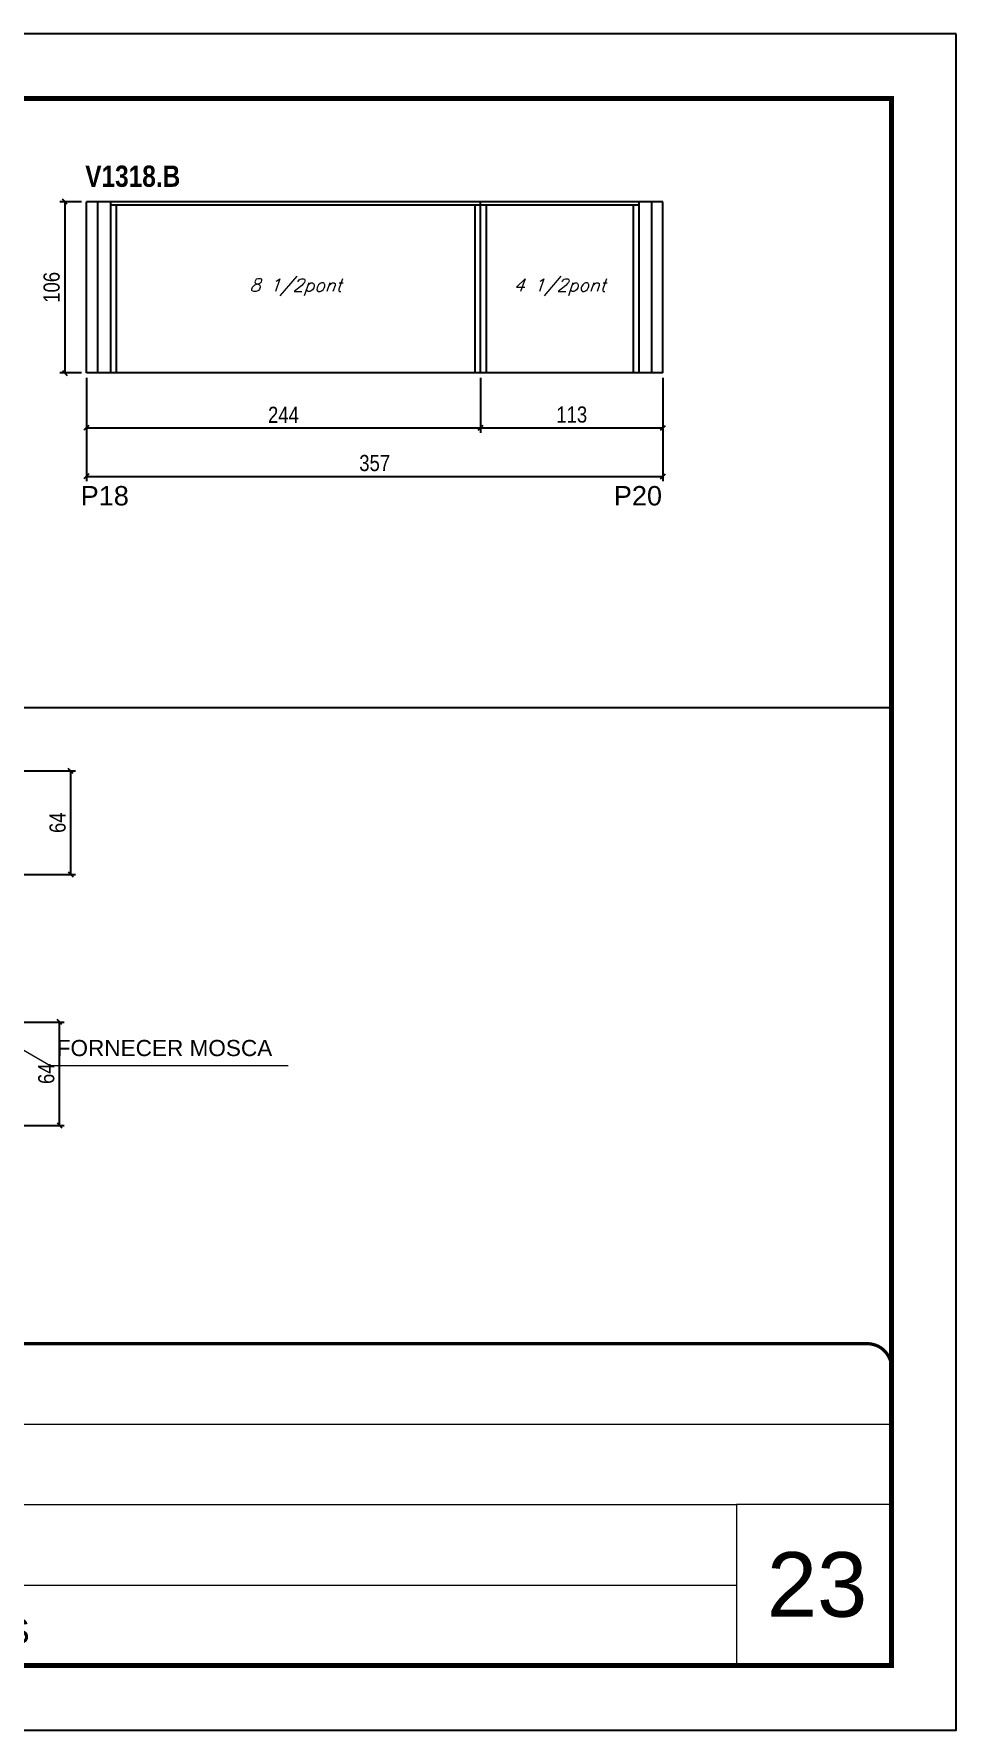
# Model space of a CAD drawing. Extents: x 3309 to 10384, y -2522 to 14608.
# Drawn here: x 7407 to 7978, y 7815 to 8865 of the extents above; entities that cross this region are included whole.
import ezdxf

# ---------------------------------------------------------------- set-up
doc = ezdxf.new("R2010")
doc.units = 0
doc.linetypes.add('CONTINUO', pattern=[0])
doc.linetypes.add('DASHED', pattern=[0.75, 0.5, -0.25])
for name, color, linetype in [('5', 5, 'Continuous'), ('COTA', 241, 'Continuous'), ('NOMENCLATURA', 7, 'Continuous'), ('Painéis', 200, 'Continuous'), ('SARR_2.2x7', 40, 'Continuous'), ('SARR_3.5x7', 81, 'Continuous'), ('texto', 7, 'Continuous')]:
    doc.layers.add(name, color=color, linetype=linetype)
for name, color, linetype, lineweight in [('CARIMBO', 255, 'Continuous', 9), ('Folhas', 255, 'Continuous', 9), ('Hachura', 251, 'Continuous', 9), ('SARRAFO DE PRESSAO', 251, 'DASHED', 9)]:
    doc.layers.add(name, color=color, linetype=linetype, lineweight=lineweight)
doc.layers.add('Laje_Perimetro', color=7, linetype='Continuous', plot=False)
doc.styles.add('ARIAL', font='arial.ttf')
doc.styles.add('COTA TECNICA', font='techl___.ttf', dxfattribs={"height": 10})
doc.styles.add('Romans', font='romans.shx')
doc.styles.get("Standard").update_dxf_attribs({"font": 'arial.ttf'})
doc.styles.add('TECNICA', font='techb___.ttf', dxfattribs={"height": 10})
doc.styles.add('Tecnologia', font='')
doc.styles.get('Tecnologia').set_extended_font_data('Forgotten Futurist')
doc.dimstyles.new('3x', dxfattribs={"dimtxt": 10, "dimasz": 5, "dimexe": 7, "dimexo": 5, "dimgap": 4, "dimtad": 1, "dimdec": 4, "dimlfac": 0.333333, "dimdsep": 46, "dimtxsty": 'Standard', "dimblk": 'DOT', "dimcen": 0.09, "dimclrd": 1, "dimclre": 1, "dimclrt": 2, "dimadec": 0, "dimazin": 2, "dimtfac": 1, "dimtdec": 4, "dimtmove": 0, "dimatfit": 3, "dimldrblk": 'DOT', "dimfxl": 1, "dimtolj": 1, "dimtzin": 0, "dimlwd": 9, "dimlwe": 9, "dimarcsym": 0})
doc.dimstyles.new('PAINEL', dxfattribs={"dimtxt": 10, "dimasz": 3, "dimexe": 3, "dimexo": 3, "dimgap": 3, "dimtad": 1, "dimdec": 1, "dimzin": 12, "dimdsep": 46, "dimtxsty": 'COTA TECNICA', "dimblk1": 'OBLIQUE', "dimblk2": 'OBLIQUE', "dimsah": 1, "dimcen": 0.9, "dimclrd": 4, "dimclre": 4, "dimclrt": 240, "dimadec": 1, "dimazin": 3, "dimtfac": 1, "dimtdec": 1, "dimtmove": 0, "dimatfit": 3, "dimfxl": 1, "dimtolj": 1, "dimtzin": 12, "dimarcsym": 0})

# ---------------------------------------------------------------- blocks, each defined once
blk = doc.blocks.new('9999999999')
at = {"color": 30, "linetype": 'CONTINUO'}
for p, q in [((98564.6, 34230.2), (98564.6, 34429.4)), ((98564.6, 34379.6), (99584, 34379.6)), ((98564.6, 34329.8), (99488, 34329.8)), ((99584, 34329.8), (99488, 34329.8)), ((99488, 34329.8), (99488, 34230.2)), ((98564.6, 34280), (99488, 34280))]:
    blk.add_line(p, q, dxfattribs=at)
at = {"color": 30, "linetype": 'CONTINUO', "const_width": 2}
blk.add_lwpolyline([(99584, 34230.2), (99584, 34414.4, 0.414214), (99569, 34429.4), (98229, 34429.4, 0.414214), (98214, 34414.4), (98214, 34245.2, 0.414214), (98229, 34230.2), (99584, 34230.2)], format="xyb", dxfattribs=at)
at = {"layer": 'Folhas'}
blk.add_lwpolyline([(98139, 34190.2), (99624, 34190.2), (99624, 35240.2), (98139, 35240.2)], close=True, dxfattribs=at)
at = {"layer": 'Folhas', "color": 30, "const_width": 3}
blk.add_lwpolyline([(98214, 34230.2), (99584, 34230.2), (99584, 35200.2), (98214, 35200.2)], close=True, dxfattribs=at)
at = {"color": 7, "linetype": 'Continuous', "ltscale": 5, "style": 'ARIAL'}
for s, height, p in [('SKR', 15.48, (98837.7, 34393.1)), ('LEAF LOEFGREN', 15.483, (98837.7, 34343.3)), ('5°PAVIMENTO', 15.483, (98837.7, 34293.5)), ('NOVA SISTEMAS CONSTRUTIVOS', 11.059, (98263.2, 34267.2)), ('LATERAIS DE VIGAS', 15.483, (98837.7, 34243.7))]:
    blk.add_text(s, height=height, dxfattribs=at).set_placement(p)
at = {"layer": 'Folhas', "color": 7, "style": 'Tecnologia', "width": 1.5}
for s, p in [('CLIENTE:', (98573.7, 34397.2)), ('OBRA:', (98573.7, 34347.3)), ('PAVIMENTO:', (98573.7, 34297.5)), ('PROJETO:', (98573.7, 34247.7))]:
    blk.add_text(s, height=14, dxfattribs=at).set_placement(p)
blk = doc.blocks.new('_Oblique')
at = {"color": 0, "linetype": 'ByBlock', "lineweight": -2}
blk.add_line((-0.5, -0.5), (0.5, 0.5), dxfattribs=at)
blk = doc.blocks.new('*D658')
at = {"layer": 'COTA', "color": 4, "lineweight": -2, "transparency": 16777216}
for p, q in [((7439.4, 8652.1), (7439.4, 8618.1)), ((7683.4, 8652.1), (7683.4, 8618.1)), ((7439.4, 8621.1), (7683.4, 8621.1))]:
    blk.add_line(p, q, dxfattribs=at)
at = {"layer": 'Defpoints', "color": 0, "transparency": 16777216}
for p in [(7439.4, 8655.1), (7683.4, 8655.1), (7683.4, 8621.1)]:
    blk.add_point(p, dxfattribs=at)
at = {"layer": 'COTA', "color": 4, "lineweight": -2, "transparency": 16777216, "xscale": 3, "yscale": 3, "zscale": 3, "rotation": 180}
blk.add_blockref('_Oblique', (7439.4, 8621.1), dxfattribs=at)
at = {"layer": 'COTA', "color": 4, "lineweight": -2, "transparency": 16777216, "xscale": 3, "yscale": 3, "zscale": 3}
blk.add_blockref('_Oblique', (7683.4, 8621.1), dxfattribs=at)
at = {"layer": 'COTA', "color": 240, "transparency": 16777216, "insert": (7561.4, 8629.2), "char_height": 10, "attachment_point": 5, "style": 'COTA TECNICA'}
blk.add_mtext('\\A1;244', dxfattribs=at)
blk = doc.blocks.new('*D659')
at = {"layer": 'COTA', "color": 4, "lineweight": -2, "transparency": 16777216}
for p, q in [((7683.4, 8652.1), (7683.4, 8618.1)), ((7796.4, 8652.1), (7796.4, 8618.1)), ((7683.4, 8621.1), (7796.4, 8621.1))]:
    blk.add_line(p, q, dxfattribs=at)
at = {"layer": 'Defpoints', "color": 0, "transparency": 16777216}
for p in [(7683.4, 8655.1), (7796.4, 8655.1), (7796.4, 8621.1)]:
    blk.add_point(p, dxfattribs=at)
at = {"layer": 'COTA', "color": 4, "lineweight": -2, "transparency": 16777216, "xscale": 3, "yscale": 3, "zscale": 3, "rotation": 180}
blk.add_blockref('_Oblique', (7683.4, 8621.1), dxfattribs=at)
at = {"layer": 'COTA', "color": 4, "lineweight": -2, "transparency": 16777216, "xscale": 3, "yscale": 3, "zscale": 3}
blk.add_blockref('_Oblique', (7796.4, 8621.1), dxfattribs=at)
at = {"layer": 'COTA', "color": 240, "transparency": 16777216, "insert": (7739.9, 8629.3), "char_height": 10, "attachment_point": 5, "style": 'COTA TECNICA'}
blk.add_mtext('\\A1;113', dxfattribs=at)
blk = doc.blocks.new('*D657')
at = {"layer": 'COTA', "color": 4, "lineweight": -2, "transparency": 16777216}
for p, q in [((7439.4, 8652.1), (7439.4, 8588.1)), ((7796.4, 8652.1), (7796.4, 8588.1)), ((7439.4, 8591.1), (7796.4, 8591.1))]:
    blk.add_line(p, q, dxfattribs=at)
at = {"layer": 'Defpoints', "color": 0, "transparency": 16777216}
for p in [(7439.4, 8655.1), (7796.4, 8655.1), (7796.4, 8591.1)]:
    blk.add_point(p, dxfattribs=at)
at = {"layer": 'COTA', "color": 4, "lineweight": -2, "transparency": 16777216, "xscale": 3, "yscale": 3, "zscale": 3, "rotation": 180}
blk.add_blockref('_Oblique', (7439.4, 8591.1), dxfattribs=at)
at = {"layer": 'COTA', "color": 4, "lineweight": -2, "transparency": 16777216, "xscale": 3, "yscale": 3, "zscale": 3}
blk.add_blockref('_Oblique', (7796.4, 8591.1), dxfattribs=at)
at = {"layer": 'COTA', "color": 240, "transparency": 16777216, "insert": (7617.9, 8599.3), "char_height": 10, "attachment_point": 5, "style": 'COTA TECNICA'}
blk.add_mtext('\\A1;357', dxfattribs=at)
blk = doc.blocks.new('*D660')
at = {"layer": 'COTA', "color": 4, "lineweight": -2, "transparency": 16777216}
for p, q in [((7436.4, 8761.1), (7423, 8761.1)), ((7426, 8761.1), (7426, 8655.1)), ((7436.4, 8655.1), (7423, 8655.1))]:
    blk.add_line(p, q, dxfattribs=at)
at = {"layer": 'Defpoints', "color": 0, "transparency": 16777216}
for p in [(7439.4, 8761.1), (7426, 8655.1), (7439.4, 8655.1)]:
    blk.add_point(p, dxfattribs=at)
at = {"layer": 'COTA', "color": 4, "lineweight": -2, "transparency": 16777216, "xscale": 3, "yscale": 3, "zscale": 3}
for p, rotation in [((7426, 8761.1), 90), ((7426, 8655.1), 270)]:
    blk.add_blockref('_Oblique', p, dxfattribs=dict(at, rotation=rotation))
at = {"layer": 'COTA', "color": 240, "transparency": 16777216, "insert": (7417.9, 8708.1), "char_height": 10, "attachment_point": 5, "rotation": 90, "style": 'COTA TECNICA'}
blk.add_mtext('\\A1;106', dxfattribs=at)
blk = doc.blocks.new('*D935')
at = {"layer": 'COTA', "color": 4, "lineweight": -2, "transparency": 16777216}
for p, q in [((7345.1, 8408.7), (7432.7, 8408.7)), ((7429.7, 8344.7), (7429.7, 8408.7)), ((7345.1, 8344.7), (7432.7, 8344.7))]:
    blk.add_line(p, q, dxfattribs=at)
at = {"layer": 'Defpoints', "color": 0, "transparency": 16777216}
for p in [(7342.1, 8408.7), (7429.7, 8408.7), (7342.1, 8344.7)]:
    blk.add_point(p, dxfattribs=at)
at = {"layer": 'COTA', "color": 4, "lineweight": -2, "transparency": 16777216, "xscale": 3, "yscale": 3, "zscale": 3}
for p, rotation in [((7429.7, 8408.7), 90), ((7429.7, 8344.7), 270)]:
    blk.add_blockref('_Oblique', p, dxfattribs=dict(at, rotation=rotation))
at = {"layer": 'COTA', "color": 240, "transparency": 16777216, "insert": (7421.6, 8376.7), "char_height": 10, "attachment_point": 5, "rotation": 90, "style": 'COTA TECNICA'}
blk.add_mtext('\\A1;64', dxfattribs=at)
blk = doc.blocks.new('_Dot')
at = {"color": 0, "linetype": 'ByBlock', "lineweight": -2}
blk.add_line((-0.5, 0), (-1, 0), dxfattribs=at)
at = {"color": 0, "linetype": 'ByBlock', "const_width": 0.5}
blk.add_lwpolyline([(-0.25, 0, 1), (0.25, 0, 1)], format="xyb", close=True, dxfattribs=at)
blk = doc.blocks.new('*D928')
at = {"layer": 'COTA', "color": 4, "lineweight": -2, "transparency": 16777216}
for p, q in [((7345, 8253.3), (7425.7, 8253.3)), ((7422.7, 8189.3), (7422.7, 8253.3)), ((7345, 8189.3), (7425.7, 8189.3))]:
    blk.add_line(p, q, dxfattribs=at)
at = {"layer": 'Defpoints', "color": 0, "transparency": 16777216}
for p in [(7342, 8253.3), (7422.7, 8253.3), (7342, 8189.3)]:
    blk.add_point(p, dxfattribs=at)
at = {"layer": 'COTA', "color": 4, "lineweight": -2, "transparency": 16777216, "xscale": 3, "yscale": 3, "zscale": 3}
for p, rotation in [((7422.7, 8253.3), 90), ((7422.7, 8189.3), 270)]:
    blk.add_blockref('_Oblique', p, dxfattribs=dict(at, rotation=rotation))
at = {"layer": 'COTA', "color": 240, "transparency": 16777216, "insert": (7414.6, 8221.3), "char_height": 10, "attachment_point": 5, "rotation": 90, "style": 'COTA TECNICA'}
blk.add_mtext('\\A1;64', dxfattribs=at)

msp = doc.modelspace()

# ---------------------------------------------------------------- linework, layer by layer
at = {"layer": 'COTA'}
msp.add_line((6567.87, 8447.99), (7937.87, 8447.99), dxfattribs=at)
at = {"layer": 'Laje_Perimetro'}
msp.add_lwpolyline([(7977.87, 8864.98), (6492.87, 8864.98), (6492.87, 7814.98), (7977.87, 7814.98)], close=True, dxfattribs=at)
at = {"layer": 'Painéis', "linetype": 'ByBlock'}
for p, q in [((7796.4, 8761.13), (7439.4, 8761.13)), ((7439.4, 8655.13), (7439.4, 8761.13)), ((7683.4, 8655.13), (7683.4, 8761.13)), ((7796.4, 8655.13), (7796.4, 8761.13)), ((7796.4, 8655.13), (7439.4, 8655.13))]:
    msp.add_line(p, q, dxfattribs=at)
at = {"layer": 'SARR_2.2x7', "linetype": 'Continuous'}
for p, q in [((7446.4, 8655.13), (7446.4, 8761.13)), ((7683.4, 8758.93), (7454.4, 8758.93)), ((7781.4, 8758.93), (7683.4, 8758.93)), ((7789.4, 8655.13), (7789.4, 8761.13))]:
    msp.add_line(p, q, dxfattribs=at)
at = {"layer": 'SARR_3.5x7'}
for p, q in [((7454.4, 8761.13), (7454.4, 8655.13)), ((7457.9, 8758.93), (7457.9, 8655.13)), ((7679.9, 8758.93), (7679.9, 8655.13)), ((7686.9, 8758.93), (7686.9, 8655.13)), ((7777.9, 8758.93), (7777.9, 8655.13)), ((7781.4, 8761.13), (7781.4, 8655.13))]:
    msp.add_line(p, q, dxfattribs=at)

# ---------------------------------------------------------------- block references
at = {"layer": 'SARRAFO DE PRESSAO', "color": 6, "linetype": 'ByBlock'}
msp.add_blockref('9999999999', (-91646.11, -26375.22), dxfattribs=at)

# ---------------------------------------------------------------- texts
at = {"layer": '5', "linetype": 'Continuous'}
for s, p in [('P18', (7435.86, 8573.1)), ('P20', (7765.97, 8573.1))]:
    msp.add_text(s, height=12, rotation=0.00004, dxfattribs=at).set_placement(p)
at = {"layer": 'CARIMBO', "style": 'ARIAL'}
for s, height, p in [('FORNECER MOSCA', 10, (7421, 8232.21)), ('23', 40, (7860.73, 7885.13))]:
    msp.add_text(s, height=height, dxfattribs=at).set_placement(p)
at = {"layer": 'NOMENCLATURA', "style": 'TECNICA'}
msp.add_text('V1318.B', height=13.2, dxfattribs=at).set_placement((7438.68, 8770.32))
at = {"layer": 'texto', "color": 2, "char_height": 8, "attachment_point": 5, "style": 'Romans'}
for s, insert in [('{\\Q19;\\C256;8 1/2pont}', (7568.9, 8708.13)), ('{\\Q19;\\C256;4 1/2pont}', (7732.4, 8708.13))]:
    msp.add_mtext(s, dxfattribs=dict(at, insert=insert))

# ---------------------------------------------------------------- dimensions: what is measured, and where the dimension line sits
at = {"layer": 'COTA'}
for base, p1, p2, picture, middle in [((7426.01, 8655.13), (7439.4, 8761.13), (7439.4, 8655.13), '*D660', (7417.9, 8708.13)), ((7429.66, 8408.68), (7342.06, 8344.68), (7342.06, 8408.68), '*D935', (7421.56, 8376.68)), ((7422.69, 8253.29), (7342.02, 8189.29), (7342.02, 8253.29), '*D928', (7414.59, 8221.29))]:
    dim = msp.add_linear_dim(base=base, p1=p1, p2=p2, angle=90, dimstyle='PAINEL', dxfattribs=at)
    dim.commit()
    dim.dimension.update_dxf_attribs({"geometry": picture, "text_midpoint": middle})
for base, p2, picture, middle in [((7683.4, 8621.08), (7683.4, 8655.13), '*D658', (7561.4, 8629.16)), ((7796.4, 8591.12), (7796.4, 8655.13), '*D657', (7617.9, 8599.34))]:
    dim = msp.add_linear_dim(base=base, p1=(7439.4, 8655.13), p2=p2, dimstyle='PAINEL', dxfattribs=at)
    dim.commit()
    dim.dimension.update_dxf_attribs({"geometry": picture, "text_midpoint": middle})
dim = msp.add_linear_dim(base=(7796.4, 8621.08), p1=(7683.4, 8655.13), p2=(7796.4, 8655.13), dimstyle='PAINEL', override={"dimtmove": 1}, dxfattribs=at)
dim.commit()
dim.dimension.update_dxf_attribs({"geometry": '*D659', "text_midpoint": (7739.9, 8629.3)})

# ---------------------------------------------------------------- leaders
at = {"layer": 'Hachura'}
msp.add_leader([(7374.81, 8250.91), (7416.92, 8226.48), (7564.37, 8226.48)], dimstyle='3x', override={"dimasz": 17.5, "dimgap": 4, "dimtad": 0}, dxfattribs=at)

doc.saveas('drawing.dxf')
